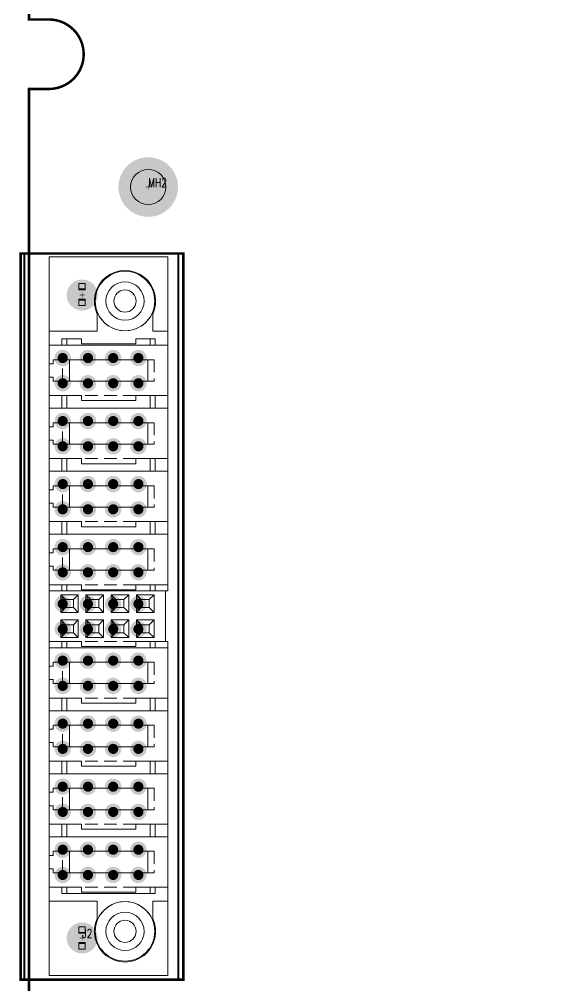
# Model space of a CAD drawing. Header units: millimetres. Extents: x 5 to 1395, y 5 to 415.
# Drawn here: x 962.3 to 1015.2, y 132.8 to 230.2 of the extents above; entities that cross this region are included whole.
import ezdxf

# ---------------------------------------------------------------- set-up
doc = ezdxf.new("R2010")
doc.units = ezdxf.units.MM
doc.header["$PDSIZE"] = -1
doc.linetypes.add('HIDDEN', pattern=[1.905, 1.27, -0.635])
for name, color, linetype in [('BOARD_OUTLINE_00', 2, 'Continuous'), ('DRIL_PLTE_THRU_01', 16, 'Continuous'), ('DRIL_PLTE_THRU_02', 146, 'Continuous'), ('DRIL_PLTE_THRU_03', 56, 'Continuous'), ('DRIL_PLTE_THRU_04', 216, 'Continuous'), ('DRIL_PLTE_THRU_05', 34, 'Continuous'), ('DRIL_PLTE_THRU_06', 96, 'Continuous'), ('DRIL_PLTE_THRU_07', 171, 'Continuous'), ('DRIL_PLTE_THRU_08', 176, 'Continuous'), ('DRIL_SYMBOL', 2, 'Continuous'), ('PADS_BOT', 5, 'Continuous'), ('PADS_INNER', 1, 'Continuous'), ('PADS_TOP', 1, 'Continuous'), ('PART_NAME_01', 1, 'Continuous'), ('PART_TOP_2DLINE_26', 5, 'Continuous'), ('PART_TOP_2DLINE_27', 5, 'Continuous')]:
    doc.layers.add(name, color=color, linetype=linetype)
doc.styles.add('W0$127', font='simplex', dxfattribs={"width": 0.75})
doc.dimstyles.new('ISO-25', dxfattribs={"dimtxt": 2.5, "dimasz": 2.5, "dimexe": 1.25, "dimexo": 0.625, "dimtad": 1, "dimtxsty": 'Standard', "dimcen": 2.5, "dimadec": 0, "dimazin": 0, "dimtfac": 1, "dimtmove": 0, "dimatfit": 3, "dimfxl": 0, "dimarcsym": 0})

# ---------------------------------------------------------------- blocks, each defined once
blk = doc.blocks.new('BOARD_30802')
at = {"layer": 'BOARD_OUTLINE_00', "const_width": 0.254}
blk.add_lwpolyline([(292.4, 279.4), (139.4, 279.4, -1), (132.4, 279.4), (19.4, 279.4, -1), (12.4, 279.4), (0, 279.4), (0, 218.93), (2, 218.93, -1), (2, 211.93), (0, 211.93), (0, 63), (2, 63, -1), (2, 56), (0, 56), (0, 0), (431.8, 0)], format="xyb", dxfattribs=at)
blk = doc.blocks.new('SMOOTH_0$2032')
at = {"const_width": 0.1016}
blk.add_lwpolyline([(-0.0508, 0, 1), (0.0508, 0, 1)], format="xyb", close=True, dxfattribs=at)
blk = doc.blocks.new('SMOOTH_0$254')
at = {"const_width": 0.127}
blk.add_lwpolyline([(-0.0635, 0, 1), (0.0635, 0, 1)], format="xyb", close=True, dxfattribs=at)
blk = doc.blocks.new('PART_BODY_TOP_14')
at = {"layer": 'PART_TOP_2DLINE_26', "const_width": 0.254}
blk.add_lwpolyline([(-68.960746, 10.181336), (4.191254, 10.181336), (4.191254, -6.201664), (-68.960746, -6.201664)], close=True, dxfattribs=at)
at = {"layer": 'PART_TOP_2DLINE_27', "const_width": 0.2032}
blk.add_lwpolyline([(4.191254, -5.820664), (-68.960746, -5.820664), (-68.960746, 9.673336), (4.191254, 9.673336)], close=True, dxfattribs=at)
at = {"layer": 'PART_TOP_2DLINE_26'}
for p in [(-68.960746, 10.181336), (4.191254, 10.181336), (-68.960746, -6.201664), (4.191254, -6.201664)]:
    blk.add_blockref('SMOOTH_0$254', p, dxfattribs=at)
at = {"layer": 'PART_TOP_2DLINE_27'}
for p in [(-68.960746, 9.673336), (4.191254, 9.673336), (-68.960746, -5.820664), (4.191254, -5.820664)]:
    blk.add_blockref('SMOOTH_0$2032', p, dxfattribs=at)
blk = doc.blocks.new('DRIL_SYMBOL_1$01981')
at = {"layer": 'DRIL_SYMBOL', "const_width": 0.0508}
for points in [[(-0.254, 0), (0.254, 0)], [(0, -0.254), (0, 0.254)]]:
    blk.add_lwpolyline(points, dxfattribs=at)
blk = doc.blocks.new('DRIL_HOLE_1$01981')
at = {"const_width": 0.509905}
blk.add_lwpolyline([(-0.254952, 0, 1), (0.254952, 0, 1)], format="xyb", close=True, dxfattribs=at)
blk.add_blockref('DRIL_SYMBOL_1$01981', (0, 0))
blk = doc.blocks.new('PAD_19')
at = {"const_width": 0.827405}
blk.add_lwpolyline([(0, -0.413702, 1), (0, 0.413702, 1)], format="xyb", close=True, dxfattribs=at)
blk = doc.blocks.new('STK_TOP_3')
at = {"layer": 'DRIL_PLTE_THRU_01'}
blk.add_blockref('DRIL_HOLE_1$01981', (0, 0), dxfattribs=at)
at = {"layer": 'DRIL_PLTE_THRU_02'}
blk.add_blockref('DRIL_HOLE_1$01981', (0, 0), dxfattribs=at)
at = {"layer": 'DRIL_PLTE_THRU_03'}
blk.add_blockref('DRIL_HOLE_1$01981', (0, 0), dxfattribs=at)
at = {"layer": 'DRIL_PLTE_THRU_04'}
blk.add_blockref('DRIL_HOLE_1$01981', (0, 0), dxfattribs=at)
at = {"layer": 'DRIL_PLTE_THRU_05'}
blk.add_blockref('DRIL_HOLE_1$01981', (0, 0), dxfattribs=at)
at = {"layer": 'DRIL_PLTE_THRU_06'}
blk.add_blockref('DRIL_HOLE_1$01981', (0, 0), dxfattribs=at)
at = {"layer": 'DRIL_PLTE_THRU_07'}
blk.add_blockref('DRIL_HOLE_1$01981', (0, 0), dxfattribs=at)
at = {"layer": 'DRIL_PLTE_THRU_08'}
blk.add_blockref('DRIL_HOLE_1$01981', (0, 0), dxfattribs=at)
at = {"layer": 'PADS_BOT'}
blk.add_blockref('PAD_19', (0, 0), dxfattribs=at)
at = {"layer": 'PADS_INNER'}
blk.add_blockref('PAD_19', (0, 0), dxfattribs=at)
at = {"layer": 'PADS_TOP'}
blk.add_blockref('PAD_19', (0, 0), dxfattribs=at)
blk = doc.blocks.new('DRIL_SYMBOL_2$489962')
at = {"layer": 'DRIL_SYMBOL', "const_width": 0.0508}
for points in [[(-0.254, 0), (0.254, 0)], [(0, -0.254), (0, 0.254)]]:
    blk.add_lwpolyline(points, dxfattribs=at)
blk = doc.blocks.new('DRIL_HOLE_2$489962')
at = {"const_width": 1.24498}
blk.add_lwpolyline([(-0.62249, 0, 1), (0.62249, 0, 1)], format="xyb", close=True, dxfattribs=at)
blk.add_blockref('DRIL_SYMBOL_2$489962', (0, 0))
blk = doc.blocks.new('PAD_21')
at = {"const_width": 1.56248}
blk.add_lwpolyline([(0, -0.78124, 1), (0, 0.78124, 1)], format="xyb", close=True, dxfattribs=at)
blk = doc.blocks.new('STK_TOP_4')
at = {"layer": 'DRIL_PLTE_THRU_01'}
blk.add_blockref('DRIL_HOLE_2$489962', (0, 0), dxfattribs=at)
at = {"layer": 'DRIL_PLTE_THRU_02'}
blk.add_blockref('DRIL_HOLE_2$489962', (0, 0), dxfattribs=at)
at = {"layer": 'DRIL_PLTE_THRU_03'}
blk.add_blockref('DRIL_HOLE_2$489962', (0, 0), dxfattribs=at)
at = {"layer": 'DRIL_PLTE_THRU_04'}
blk.add_blockref('DRIL_HOLE_2$489962', (0, 0), dxfattribs=at)
at = {"layer": 'DRIL_PLTE_THRU_05'}
blk.add_blockref('DRIL_HOLE_2$489962', (0, 0), dxfattribs=at)
at = {"layer": 'DRIL_PLTE_THRU_06'}
blk.add_blockref('DRIL_HOLE_2$489962', (0, 0), dxfattribs=at)
at = {"layer": 'DRIL_PLTE_THRU_07'}
blk.add_blockref('DRIL_HOLE_2$489962', (0, 0), dxfattribs=at)
at = {"layer": 'DRIL_PLTE_THRU_08'}
blk.add_blockref('DRIL_HOLE_2$489962', (0, 0), dxfattribs=at)
at = {"layer": 'PADS_BOT'}
blk.add_blockref('PAD_21', (0, 0), dxfattribs=at)
at = {"layer": 'PADS_INNER'}
blk.add_blockref('PAD_21', (0, 0), dxfattribs=at)
at = {"layer": 'PADS_TOP'}
blk.add_blockref('PAD_21', (0, 0), dxfattribs=at)
blk = doc.blocks.new('SYM_TOP_16')
for name, p in [('PART_BODY_TOP_14', (0, 0)), ('STK_TOP_3', (-58.424572, 5.660136)), ('STK_TOP_3', (-55.884572, 5.660136)), ('STK_TOP_3', (-52.074572, 5.660136)), ('STK_TOP_3', (-49.534572, 5.660136)), ('STK_TOP_3', (-45.724572, 5.660136)), ('STK_TOP_3', (-43.184572, 5.660136)), ('STK_TOP_3', (-39.374572, 5.660136)), ('STK_TOP_3', (-36.834572, 5.660136)), ('STK_TOP_3', (-33.654746, 5.660136)), ('STK_TOP_3', (-31.114746, 5.660136)), ('STK_TOP_3', (-27.939746, 5.660136)), ('STK_TOP_3', (-25.399746, 5.660136)), ('STK_TOP_3', (-21.589746, 5.660136)), ('STK_TOP_3', (-19.049746, 5.660136)), ('STK_TOP_3', (-15.239746, 5.660136)), ('STK_TOP_3', (-12.699746, 5.660136)), ('STK_TOP_3', (-8.889746, 5.660136)), ('STK_TOP_3', (-6.349746, 5.660136)), ('STK_TOP_3', (-58.424572, 3.120136)), ('STK_TOP_3', (-55.884572, 3.120136)), ('STK_TOP_3', (-52.074572, 3.120136)), ('STK_TOP_3', (-49.534572, 3.120136)), ('STK_TOP_3', (-45.724572, 3.120136)), ('STK_TOP_3', (-43.184572, 3.120136)), ('STK_TOP_3', (-39.374572, 3.120136)), ('STK_TOP_3', (-36.834572, 3.120136)), ('STK_TOP_3', (-33.654746, 3.120136)), ('STK_TOP_3', (-31.114746, 3.120136)), ('STK_TOP_3', (-27.939746, 3.120136)), ('STK_TOP_3', (-25.399746, 3.120136)), ('STK_TOP_3', (-21.589746, 3.120136)), ('STK_TOP_3', (-19.049746, 3.120136)), ('STK_TOP_3', (-15.239746, 3.120136)), ('STK_TOP_3', (-12.699746, 3.120136)), ('STK_TOP_3', (-8.889746, 3.120136)), ('STK_TOP_3', (-6.349746, 3.120136)), ('STK_TOP_4', (-64.769746, 0)), ('STK_TOP_3', (-58.424572, 0.580136)), ('STK_TOP_3', (-55.884572, 0.580136)), ('STK_TOP_3', (-52.074572, 0.580136)), ('STK_TOP_3', (-49.534572, 0.580136)), ('STK_TOP_3', (-45.724572, 0.580136)), ('STK_TOP_3', (-43.184572, 0.580136)), ('STK_TOP_3', (-39.374572, 0.580136)), ('STK_TOP_3', (-36.834572, 0.580136)), ('STK_TOP_3', (-33.654746, 0.580136)), ('STK_TOP_3', (-31.114746, 0.580136)), ('STK_TOP_3', (-27.939746, 0.580136)), ('STK_TOP_3', (-25.399746, 0.580136)), ('STK_TOP_3', (-21.589746, 0.580136)), ('STK_TOP_3', (-19.049746, 0.580136)), ('STK_TOP_3', (-15.239746, 0.580136)), ('STK_TOP_3', (-12.699746, 0.580136)), ('STK_TOP_3', (-8.889746, 0.580136)), ('STK_TOP_3', (-6.349746, 0.580136)), ('STK_TOP_4', (0, 0)), ('STK_TOP_3', (-58.424572, -1.959864)), ('STK_TOP_3', (-55.884572, -1.959864)), ('STK_TOP_3', (-52.074572, -1.959864)), ('STK_TOP_3', (-49.534572, -1.959864)), ('STK_TOP_3', (-45.724572, -1.959864)), ('STK_TOP_3', (-43.184572, -1.959864)), ('STK_TOP_3', (-39.374572, -1.959864)), ('STK_TOP_3', (-36.834572, -1.959864)), ('STK_TOP_3', (-33.654746, -1.959864)), ('STK_TOP_3', (-31.114746, -1.959864)), ('STK_TOP_3', (-27.939746, -1.959864)), ('STK_TOP_3', (-25.399746, -1.959864)), ('STK_TOP_3', (-21.589746, -1.959864)), ('STK_TOP_3', (-19.049746, -1.959864)), ('STK_TOP_3', (-15.239746, -1.959864)), ('STK_TOP_3', (-12.699746, -1.959864)), ('STK_TOP_3', (-8.889746, -1.959864)), ('STK_TOP_3', (-6.349746, -1.959864))]:
    blk.add_blockref(name, p)
blk = doc.blocks.new('PART_TOP_101')
blk.add_blockref('SYM_TOP_16', (0, 0))
at = {"layer": 'PART_NAME_01', "style": 'W0$127', "width": 0.75}
blk.add_text('J2', height=0.889, rotation=90, dxfattribs=at).set_placement((0, 0))
blk = doc.blocks.new('DRIL_SYMBOL_3$5')
at = {"layer": 'DRIL_SYMBOL', "const_width": 0.0508}
for points in [[(-0.254, 0), (0.254, 0)], [(0, -0.254), (0, 0.254)]]:
    blk.add_lwpolyline(points, dxfattribs=at)
blk = doc.blocks.new('DRIL_HOLE_3$5')
at = {"const_width": 1.75}
blk.add_lwpolyline([(-0.875, 0, 1), (0.875, 0, 1)], format="xyb", close=True, dxfattribs=at)
blk.add_blockref('DRIL_SYMBOL_3$5', (0, 0))
blk = doc.blocks.new('PAD_26')
at = {"const_width": 3}
blk.add_lwpolyline([(0, -1.5, 1), (0, 1.5, 1)], format="xyb", close=True, dxfattribs=at)
blk = doc.blocks.new('STK_TOP_206')
at = {"layer": 'DRIL_PLTE_THRU_01'}
blk.add_blockref('DRIL_HOLE_3$5', (0, 0), dxfattribs=at)
at = {"layer": 'DRIL_PLTE_THRU_02'}
blk.add_blockref('DRIL_HOLE_3$5', (0, 0), dxfattribs=at)
at = {"layer": 'DRIL_PLTE_THRU_03'}
blk.add_blockref('DRIL_HOLE_3$5', (0, 0), dxfattribs=at)
at = {"layer": 'DRIL_PLTE_THRU_04'}
blk.add_blockref('DRIL_HOLE_3$5', (0, 0), dxfattribs=at)
at = {"layer": 'DRIL_PLTE_THRU_05'}
blk.add_blockref('DRIL_HOLE_3$5', (0, 0), dxfattribs=at)
at = {"layer": 'DRIL_PLTE_THRU_06'}
blk.add_blockref('DRIL_HOLE_3$5', (0, 0), dxfattribs=at)
at = {"layer": 'DRIL_PLTE_THRU_07'}
blk.add_blockref('DRIL_HOLE_3$5', (0, 0), dxfattribs=at)
at = {"layer": 'DRIL_PLTE_THRU_08'}
blk.add_blockref('DRIL_HOLE_3$5', (0, 0), dxfattribs=at)
at = {"layer": 'PADS_BOT'}
blk.add_blockref('PAD_26', (0, 0), dxfattribs=at)
at = {"layer": 'PADS_INNER'}
blk.add_blockref('PAD_26', (0, 0), dxfattribs=at)
at = {"layer": 'PADS_TOP'}
blk.add_blockref('PAD_26', (0, 0), dxfattribs=at)
blk = doc.blocks.new('SYM_TOP_19')
blk.add_blockref('STK_TOP_206', (0, 0))
blk = doc.blocks.new('PART_TOP_355')
blk.add_blockref('SYM_TOP_19', (0, 0))
at = {"layer": 'PART_NAME_01', "style": 'W0$127', "width": 0.75}
blk.add_text('MH2', height=0.889, dxfattribs=at).set_placement((0, 0))
blk = doc.blocks.new('q')
for name, p in [('BOARD_30802', (963.245, 11.209)), ('PART_TOP_355', (975.245, 213.259))]:
    blk.add_blockref(name, p)
at = {"rotation": 270}
blk.add_blockref('PART_TOP_101', (968.595, 137.609), dxfattribs=at)
blk = doc.blocks.new('*D231')
at = {"color": 0, "lineweight": -2}
for p, q in [((969.595, 286.609), (969.595, 323.77)), ((1257.145, 181.679), (1257.145, 323.77)), ((1253.843, 322.77), (972.897, 322.77))]:
    blk.add_line(p, q, dxfattribs=at)
at = {"color": 0}
for points in [[(972.897, 323.321), (972.897, 322.22), (969.595, 322.77)], [(1253.843, 323.321), (1253.843, 322.22), (1257.145, 322.77)]]:
    blk.add_solid(points, dxfattribs=at)
at = {"layer": 'Defpoints', "color": 0}
for p in [(969.595, 322.77), (969.595, 285.609), (1257.145, 180.679)]:
    blk.add_point(p, dxfattribs=at)
at = {"color": 0, "insert": (1113.37, 326.336), "char_height": 3.5, "attachment_point": 5}
blk.add_mtext('287,550', dxfattribs=at)

msp = doc.modelspace()

# ---------------------------------------------------------------- linework, layer by layer
at = {"color": 7, "linetype": 'Continuous', "lineweight": 15}
for p, q in [((963.2448, 267.3888), (963.2448, 230.1388)), ((965.2448, 230.1388), (963.2448, 230.1388)), ((963.2448, 223.1388), (963.2448, 74.1788)), ((963.2448, 223.1388), (965.2448, 223.1388)), ((977.2228, 206.2188), (965.2848, 206.2188)), ((965.2848, 198.7258), (965.2848, 206.2188)), ((977.2228, 198.7258), (977.2228, 206.2188)), ((970.1108, 200.6648), (970.1108, 198.7258)), ((975.6988, 198.7258), (975.6988, 200.6648)), ((970.1108, 198.7258), (965.2848, 198.7258)), ((965.2848, 141.3218), (965.2848, 198.7258)), ((975.6988, 198.7258), (977.2228, 198.7258)), ((977.2228, 172.5638), (977.2228, 198.7258)), ((966.5548, 197.3288), (966.5548, 197.9638)), ((966.5548, 197.9638), (968.5233, 197.9638)), ((967.0628, 197.9638), (967.0628, 197.3288)), ((968.5233, 197.9638), (968.5233, 197.4558)), ((973.9843, 197.9638), (975.9528, 197.9638)), ((973.9843, 197.4558), (973.9843, 197.9638)), ((975.4448, 197.3288), (975.4448, 197.9638)), ((975.9528, 197.9638), (975.9528, 197.3288)), ((975.9528, 197.3288), (966.5548, 197.3288)), ((968.5233, 197.4558), (973.9843, 197.4558)), ((967.3168, 193.7093), (967.3168, 195.8683)), ((967.3168, 195.8683), (975.1908, 195.8683)), ((975.1908, 195.8683), (975.1908, 193.7093)), ((975.1908, 193.7093), (967.3168, 193.7093)), ((966.5548, 190.9788), (966.5548, 192.2488)), ((966.5548, 192.2488), (968.5233, 192.2488)), ((967.0628, 192.2488), (967.0628, 190.9788)), ((968.5233, 192.2488), (968.5233, 191.7408)), ((973.9843, 191.7408), (973.9843, 192.2488)), ((973.9843, 192.2488), (975.9528, 192.2488)), ((975.4448, 190.9788), (975.4448, 192.2488)), ((975.9528, 192.2488), (975.9528, 190.9788)), ((975.9528, 190.9788), (966.5548, 190.9788)), ((968.5233, 191.7408), (973.9843, 191.7408)), ((967.3168, 187.3593), (967.3168, 189.5183)), ((967.3168, 189.5183), (975.1908, 189.5183)), ((975.1908, 189.5183), (975.1908, 187.3593)), ((975.1908, 187.3593), (967.3168, 187.3593)), ((966.5548, 184.6288), (966.5548, 185.8988)), ((966.5548, 185.8988), (968.5233, 185.8988)), ((967.0628, 185.8988), (967.0628, 184.6288)), ((968.5233, 185.8988), (968.5233, 185.3908)), ((968.5233, 185.3908), (973.9843, 185.3908)), ((973.9843, 185.3908), (973.9843, 185.8988)), ((973.9843, 185.8988), (975.9528, 185.8988)), ((975.4448, 184.6288), (975.4448, 185.8988)), ((975.9528, 185.8988), (975.9528, 184.6288)), ((975.9528, 184.6288), (966.5548, 184.6288)), ((967.3168, 181.0093), (967.3168, 183.1683)), ((967.3168, 183.1683), (975.1908, 183.1683)), ((975.1908, 183.1683), (975.1908, 181.0093)), ((975.1908, 181.0093), (967.3168, 181.0093)), ((966.5548, 178.2788), (966.5548, 179.5488)), ((966.5548, 179.5488), (968.5233, 179.5488)), ((967.0628, 179.5488), (967.0628, 178.2788)), ((968.5233, 179.5488), (968.5233, 179.0408)), ((973.9843, 179.5488), (975.9528, 179.5488)), ((973.9843, 179.0408), (973.9843, 179.5488)), ((975.4448, 178.2788), (975.4448, 179.5488)), ((975.9528, 179.5488), (975.9528, 178.2788)), ((975.9528, 178.2788), (966.5548, 178.2788)), ((968.5233, 179.0408), (973.9843, 179.0408)), ((967.3168, 174.6593), (967.3168, 176.8183)), ((967.3168, 176.8183), (975.1908, 176.8183)), ((975.1908, 176.8183), (975.1908, 174.6593)), ((975.1908, 174.6593), (967.3168, 174.6593)), ((966.5548, 172.5638), (966.5548, 173.1988)), ((966.5548, 173.1988), (968.5233, 173.1988)), ((975.9528, 172.5638), (966.5548, 172.5638)), ((967.0628, 173.1988), (967.0628, 172.5638)), ((968.5233, 173.1988), (968.5233, 172.6908)), ((968.5233, 172.6908), (973.9843, 172.6908)), ((973.9843, 173.1988), (975.9528, 173.1988)), ((973.9843, 172.6908), (973.9843, 173.1988)), ((975.4448, 172.5638), (975.4448, 173.1988)), ((975.9528, 173.1988), (975.9528, 172.5638)), ((977.2228, 172.5638), (976.9688, 172.5638)), ((976.9688, 167.4838), (976.9688, 172.5638)), ((966.4278, 170.4048), (966.4278, 172.1828)), ((966.9104, 171.7002), (966.4278, 172.1828)), ((966.4278, 172.1828), (968.2058, 172.1828)), ((966.9104, 171.7002), (966.9104, 170.8874)), ((967.7232, 171.7002), (966.9104, 171.7002)), ((967.7232, 171.7002), (968.2058, 172.1828)), ((967.7232, 170.8874), (967.7232, 171.7002)), ((968.2058, 172.1828), (968.2058, 170.4048)), ((969.4504, 171.7002), (968.9678, 172.1828)), ((968.9678, 172.1828), (970.7458, 172.1828)), ((968.9678, 170.4048), (968.9678, 172.1828)), ((970.2632, 171.7002), (969.4504, 171.7002)), ((969.4504, 171.7002), (969.4504, 170.8874)), ((970.2632, 171.7002), (970.7458, 172.1828)), ((970.2632, 170.8874), (970.2632, 171.7002)), ((970.7458, 172.1828), (970.7458, 170.4048)), ((971.5078, 170.4048), (971.5078, 172.1828)), ((971.9904, 171.7002), (971.5078, 172.1828)), ((971.5078, 172.1828), (973.2858, 172.1828)), ((971.9904, 171.7002), (971.9904, 170.8874)), ((972.8032, 171.7002), (971.9904, 171.7002)), ((972.8032, 171.7002), (973.2858, 172.1828)), ((972.8032, 170.8874), (972.8032, 171.7002)), ((973.2858, 172.1828), (973.2858, 170.4048)), ((974.0478, 170.4048), (974.0478, 172.1828)), ((974.5304, 171.7002), (974.0478, 172.1828)), ((974.0478, 172.1828), (975.8258, 172.1828)), ((974.5304, 171.7002), (974.5304, 170.8874)), ((975.3432, 171.7002), (974.5304, 171.7002)), ((975.3432, 171.7002), (975.8258, 172.1828)), ((975.3432, 170.8874), (975.3432, 171.7002)), ((975.8258, 172.1828), (975.8258, 170.4048)), ((966.9104, 170.8874), (966.4278, 170.4048)), ((968.2058, 170.4048), (966.4278, 170.4048)), ((966.9104, 170.8874), (967.7232, 170.8874)), ((968.2058, 170.4048), (967.7232, 170.8874)), ((969.4504, 170.8874), (968.9678, 170.4048)), ((970.7458, 170.4048), (968.9678, 170.4048)), ((969.4504, 170.8874), (970.2632, 170.8874)), ((970.7458, 170.4048), (970.2632, 170.8874)), ((971.9904, 170.8874), (971.5078, 170.4048)), ((973.2858, 170.4048), (971.5078, 170.4048)), ((971.9904, 170.8874), (972.8032, 170.8874)), ((973.2858, 170.4048), (972.8032, 170.8874)), ((974.5304, 170.8874), (974.0478, 170.4048)), ((975.8258, 170.4048), (974.0478, 170.4048)), ((974.5304, 170.8874), (975.3432, 170.8874)), ((975.8258, 170.4048), (975.3432, 170.8874)), ((966.4278, 167.8648), (966.4278, 169.6428)), ((966.9104, 169.1602), (966.4278, 169.6428)), ((966.4278, 169.6428), (968.2058, 169.6428)), ((967.7232, 169.1602), (968.2058, 169.6428)), ((968.2058, 169.6428), (968.2058, 167.8648)), ((969.4504, 169.1602), (968.9678, 169.6428)), ((968.9678, 169.6428), (970.7458, 169.6428)), ((968.9678, 167.8648), (968.9678, 169.6428)), ((970.2632, 169.1602), (970.7458, 169.6428)), ((970.7458, 169.6428), (970.7458, 167.8648)), ((971.5078, 167.8648), (971.5078, 169.6428)), ((971.9904, 169.1602), (971.5078, 169.6428)), ((971.5078, 169.6428), (973.2858, 169.6428)), ((972.8032, 169.1602), (973.2858, 169.6428)), ((973.2858, 169.6428), (973.2858, 167.8648)), ((974.5304, 169.1602), (974.0478, 169.6428)), ((974.0478, 169.6428), (975.8258, 169.6428)), ((974.0478, 167.8648), (974.0478, 169.6428)), ((975.3432, 169.1602), (975.8258, 169.6428)), ((975.8258, 169.6428), (975.8258, 167.8648)), ((966.9104, 169.1602), (966.9104, 168.3474)), ((967.7232, 169.1602), (966.9104, 169.1602)), ((967.7232, 168.3474), (967.7232, 169.1602)), ((970.2632, 169.1602), (969.4504, 169.1602)), ((969.4504, 169.1602), (969.4504, 168.3474)), ((970.2632, 168.3474), (970.2632, 169.1602)), ((971.9904, 169.1602), (971.9904, 168.3474)), ((972.8032, 169.1602), (971.9904, 169.1602)), ((972.8032, 168.3474), (972.8032, 169.1602)), ((975.3432, 169.1602), (974.5304, 169.1602)), ((974.5304, 169.1602), (974.5304, 168.3474)), ((975.3432, 168.3474), (975.3432, 169.1602)), ((966.9104, 168.3474), (966.4278, 167.8648)), ((968.2058, 167.8648), (966.4278, 167.8648)), ((966.5548, 166.8488), (966.5548, 167.4838)), ((966.5548, 167.4838), (968.5233, 167.4838)), ((966.9104, 168.3474), (967.7232, 168.3474)), ((967.0628, 167.4838), (967.0628, 166.8488)), ((968.2058, 167.8648), (967.7232, 168.3474)), ((968.5233, 167.4838), (968.5233, 166.9758)), ((969.4504, 168.3474), (968.9678, 167.8648)), ((970.7458, 167.8648), (968.9678, 167.8648)), ((969.4504, 168.3474), (970.2632, 168.3474)), ((970.7458, 167.8648), (970.2632, 168.3474)), ((971.9904, 168.3474), (971.5078, 167.8648)), ((973.2858, 167.8648), (971.5078, 167.8648)), ((971.9904, 168.3474), (972.8032, 168.3474)), ((973.2858, 167.8648), (972.8032, 168.3474)), ((973.9843, 166.9758), (973.9843, 167.4838)), ((973.9843, 167.4838), (975.9528, 167.4838)), ((974.5304, 168.3474), (974.0478, 167.8648)), ((975.8258, 167.8648), (974.0478, 167.8648)), ((974.5304, 168.3474), (975.3432, 168.3474)), ((975.8258, 167.8648), (975.3432, 168.3474)), ((975.4448, 166.8488), (975.4448, 167.4838)), ((975.9528, 167.4838), (975.9528, 166.8488)), ((977.2228, 167.4838), (976.9688, 167.4838)), ((977.2228, 141.3218), (977.2228, 167.4838)), ((975.9528, 166.8488), (966.5548, 166.8488)), ((968.5233, 166.9758), (973.9843, 166.9758)), ((967.3168, 163.2293), (967.3168, 165.3883)), ((967.3168, 165.3883), (975.1908, 165.3883)), ((975.1908, 165.3883), (975.1908, 163.2293)), ((975.1908, 163.2293), (967.3168, 163.2293)), ((966.5548, 160.4988), (966.5548, 161.7688)), ((966.5548, 161.7688), (968.5233, 161.7688)), ((967.0628, 161.7688), (967.0628, 160.4988)), ((968.5233, 161.7688), (968.5233, 161.2608)), ((973.9843, 161.7688), (975.9528, 161.7688)), ((973.9843, 161.2608), (973.9843, 161.7688)), ((975.4448, 160.4988), (975.4448, 161.7688)), ((975.9528, 161.7688), (975.9528, 160.4988)), ((968.5233, 161.2608), (973.9843, 161.2608)), ((975.9528, 160.4988), (966.5548, 160.4988)), ((967.3168, 156.8793), (967.3168, 159.0383)), ((967.3168, 159.0383), (975.1908, 159.0383)), ((975.1908, 159.0383), (975.1908, 156.8793)), ((975.1908, 156.8793), (967.3168, 156.8793)), ((966.5548, 154.1488), (966.5548, 155.4188)), ((966.5548, 155.4188), (968.5233, 155.4188)), ((967.0628, 155.4188), (967.0628, 154.1488)), ((968.5233, 155.4188), (968.5233, 154.9108)), ((968.5233, 154.9108), (973.9843, 154.9108)), ((973.9843, 155.4188), (975.9528, 155.4188)), ((973.9843, 154.9108), (973.9843, 155.4188)), ((975.4448, 154.1488), (975.4448, 155.4188)), ((975.9528, 155.4188), (975.9528, 154.1488)), ((975.9528, 154.1488), (966.5548, 154.1488)), ((967.3168, 150.5293), (967.3168, 152.6883)), ((967.3168, 152.6883), (975.1908, 152.6883)), ((975.1908, 152.6883), (975.1908, 150.5293)), ((975.1908, 150.5293), (967.3168, 150.5293)), ((966.5548, 147.7988), (966.5548, 149.0688)), ((966.5548, 149.0688), (968.5233, 149.0688)), ((967.0628, 149.0688), (967.0628, 147.7988)), ((968.5233, 149.0688), (968.5233, 148.5608)), ((973.9843, 149.0688), (975.9528, 149.0688)), ((973.9843, 148.5608), (973.9843, 149.0688)), ((975.4448, 147.7988), (975.4448, 149.0688)), ((975.9528, 149.0688), (975.9528, 147.7988)), ((968.5233, 148.5608), (973.9843, 148.5608)), ((975.9528, 147.7988), (966.5548, 147.7988)), ((967.3168, 146.3383), (975.1908, 146.3383)), ((967.3168, 144.1793), (967.3168, 146.3383)), ((975.1908, 146.3383), (975.1908, 144.1793)), ((975.1908, 144.1793), (967.3168, 144.1793)), ((966.5548, 142.0838), (966.5548, 142.7188)), ((966.5548, 142.7188), (968.5233, 142.7188)), ((967.0628, 142.7188), (967.0628, 142.0838)), ((968.5233, 142.7188), (968.5233, 142.2108)), ((968.5233, 142.2108), (973.9843, 142.2108)), ((973.9843, 142.7188), (975.9528, 142.7188)), ((973.9843, 142.2108), (973.9843, 142.7188)), ((975.4448, 142.0838), (975.4448, 142.7188)), ((975.9528, 142.7188), (975.9528, 142.0838)), ((965.2848, 141.3218), (970.1108, 141.3218)), ((965.2848, 133.8288), (965.2848, 141.3218)), ((975.9528, 142.0838), (966.5548, 142.0838)), ((970.1108, 141.3218), (970.1108, 139.3828)), ((975.6988, 139.3828), (975.6988, 141.3218)), ((977.2228, 141.3218), (975.6988, 141.3218)), ((977.2228, 133.8288), (977.2228, 141.3218)), ((965.2848, 133.8288), (977.2228, 133.8288))]:
    msp.add_line(p, q, dxfattribs=at)
at = {"color": 7, "linetype": 'HIDDEN', "lineweight": 0}
for p, q in [((968.2693, 202.9044), (968.2693, 203.5518)), ((968.2693, 203.5518), (968.9043, 203.5518)), ((968.9043, 202.9044), (968.9043, 203.5518)), ((968.2693, 202.993), (968.9043, 202.993)), ((968.9043, 202.9044), (968.2693, 202.9044)), ((968.2693, 201.3166), (968.2693, 201.964)), ((968.2693, 201.964), (968.9043, 201.964)), ((968.2693, 201.8754), (968.9043, 201.8754)), ((968.9043, 201.3166), (968.9043, 201.964)), ((968.9043, 201.3166), (968.2693, 201.3166)), ((965.2848, 197.3288), (966.5548, 197.3288)), ((975.9528, 197.3288), (977.2228, 197.3288)), ((966.6183, 195.8683), (965.6658, 195.8683)), ((965.6658, 195.8683), (965.6658, 195.4619)), ((966.9739, 196.2493), (966.3389, 196.2493)), ((966.3389, 195.8683), (966.3389, 196.2493)), ((967.3168, 195.8683), (966.6183, 195.8683)), ((966.6183, 193.7093), (966.6183, 195.8683)), ((966.9739, 196.2493), (966.9739, 195.8683)), ((968.8789, 195.8683), (968.8789, 196.2493)), ((969.5139, 196.2493), (968.8789, 196.2493)), ((969.5139, 196.2493), (969.5139, 195.8683)), ((972.0539, 196.2493), (971.4189, 196.2493)), ((971.4189, 195.8683), (971.4189, 196.2493)), ((972.0539, 196.2493), (972.0539, 195.8683)), ((973.9589, 195.8683), (973.9589, 196.2493)), ((974.5939, 196.2493), (973.9589, 196.2493)), ((974.5939, 196.2493), (974.5939, 195.8683)), ((975.8258, 195.8683), (975.1908, 195.8683)), ((975.8258, 195.8683), (975.8258, 193.7093)), ((965.6658, 195.4619), (965.2848, 195.4619)), ((965.2848, 194.1157), (965.6658, 194.1157)), ((965.6658, 194.1157), (965.6658, 193.7093)), ((965.6658, 193.7093), (966.6183, 193.7093)), ((966.3389, 193.3283), (966.3389, 193.7093)), ((966.9739, 193.3283), (966.3389, 193.3283)), ((967.3168, 193.7093), (966.6183, 193.7093)), ((966.9739, 193.7093), (966.9739, 193.3283)), ((968.8789, 193.3283), (968.8789, 193.7093)), ((969.5139, 193.3283), (968.8789, 193.3283)), ((969.5139, 193.7093), (969.5139, 193.3283)), ((971.4189, 193.3283), (971.4189, 193.7093)), ((972.0539, 193.3283), (971.4189, 193.3283)), ((972.0539, 193.7093), (972.0539, 193.3283)), ((973.9589, 193.3283), (973.9589, 193.7093)), ((974.5939, 193.3283), (973.9589, 193.3283)), ((974.5939, 193.7093), (974.5939, 193.3283)), ((975.1908, 193.7093), (975.8258, 193.7093)), ((966.5548, 192.2488), (965.2848, 192.2488)), ((973.9843, 192.2488), (968.5233, 192.2488)), ((977.2228, 192.2488), (975.9528, 192.2488)), ((965.2848, 190.9788), (966.5548, 190.9788)), ((975.9528, 190.9788), (977.2228, 190.9788)), ((966.3389, 189.5183), (966.3389, 189.8993)), ((966.9739, 189.8993), (966.3389, 189.8993)), ((966.9739, 189.8993), (966.9739, 189.5183)), ((968.8789, 189.5183), (968.8789, 189.8993)), ((969.5139, 189.8993), (968.8789, 189.8993)), ((969.5139, 189.8993), (969.5139, 189.5183)), ((972.0539, 189.8993), (971.4189, 189.8993)), ((971.4189, 189.5183), (971.4189, 189.8993)), ((972.0539, 189.8993), (972.0539, 189.5183)), ((974.5939, 189.8993), (973.9589, 189.8993)), ((973.9589, 189.5183), (973.9589, 189.8993)), ((974.5939, 189.8993), (974.5939, 189.5183)), ((965.6658, 189.1119), (965.2848, 189.1119)), ((966.6183, 189.5183), (965.6658, 189.5183)), ((965.6658, 189.5183), (965.6658, 189.1119)), ((967.3168, 189.5183), (966.6183, 189.5183)), ((966.6183, 187.3593), (966.6183, 189.5183)), ((975.8258, 189.5183), (975.1908, 189.5183)), ((975.8258, 189.5183), (975.8258, 187.3593)), ((965.2848, 187.7657), (965.6658, 187.7657)), ((965.6658, 187.7657), (965.6658, 187.3593)), ((965.6658, 187.3593), (966.6183, 187.3593)), ((966.3389, 186.9783), (966.3389, 187.3593)), ((966.9739, 186.9783), (966.3389, 186.9783)), ((967.3168, 187.3593), (966.6183, 187.3593)), ((966.9739, 187.3593), (966.9739, 186.9783)), ((968.8789, 186.9783), (968.8789, 187.3593)), ((969.5139, 186.9783), (968.8789, 186.9783)), ((969.5139, 187.3593), (969.5139, 186.9783)), ((971.4189, 186.9783), (971.4189, 187.3593)), ((972.0539, 186.9783), (971.4189, 186.9783)), ((972.0539, 187.3593), (972.0539, 186.9783)), ((973.9589, 186.9783), (973.9589, 187.3593)), ((974.5939, 186.9783), (973.9589, 186.9783)), ((974.5939, 187.3593), (974.5939, 186.9783)), ((975.1908, 187.3593), (975.8258, 187.3593)), ((966.5548, 185.8988), (965.2848, 185.8988)), ((973.9843, 185.8988), (968.5233, 185.8988)), ((977.2228, 185.8988), (975.9528, 185.8988)), ((965.2848, 184.6288), (966.5548, 184.6288)), ((975.9528, 184.6288), (977.2228, 184.6288)), ((966.6183, 183.1683), (965.6658, 183.1683)), ((965.6658, 183.1683), (965.6658, 182.7619)), ((966.3389, 183.1683), (966.3389, 183.5493)), ((966.9739, 183.5493), (966.3389, 183.5493)), ((967.3168, 183.1683), (966.6183, 183.1683)), ((966.6183, 181.0093), (966.6183, 183.1683)), ((966.9739, 183.5493), (966.9739, 183.1683)), ((969.5139, 183.5493), (968.8789, 183.5493)), ((968.8789, 183.1683), (968.8789, 183.5493)), ((969.5139, 183.5493), (969.5139, 183.1683)), ((972.0539, 183.5493), (971.4189, 183.5493)), ((971.4189, 183.1683), (971.4189, 183.5493)), ((972.0539, 183.5493), (972.0539, 183.1683)), ((973.9589, 183.1683), (973.9589, 183.5493)), ((974.5939, 183.5493), (973.9589, 183.5493)), ((974.5939, 183.5493), (974.5939, 183.1683)), ((975.8258, 183.1683), (975.1908, 183.1683)), ((975.8258, 183.1683), (975.8258, 181.0093)), ((965.6658, 182.7619), (965.2848, 182.7619)), ((965.2848, 181.4157), (965.6658, 181.4157)), ((965.6658, 181.4157), (965.6658, 181.0093)), ((965.6658, 181.0093), (966.6183, 181.0093)), ((966.3389, 180.6283), (966.3389, 181.0093)), ((966.9739, 180.6283), (966.3389, 180.6283)), ((967.3168, 181.0093), (966.6183, 181.0093)), ((966.9739, 181.0093), (966.9739, 180.6283)), ((968.8789, 180.6283), (968.8789, 181.0093)), ((969.5139, 180.6283), (968.8789, 180.6283)), ((969.5139, 181.0093), (969.5139, 180.6283)), ((971.4189, 180.6283), (971.4189, 181.0093)), ((972.0539, 180.6283), (971.4189, 180.6283)), ((972.0539, 181.0093), (972.0539, 180.6283)), ((973.9589, 180.6283), (973.9589, 181.0093)), ((974.5939, 180.6283), (973.9589, 180.6283)), ((974.5939, 181.0093), (974.5939, 180.6283)), ((975.1908, 181.0093), (975.8258, 181.0093)), ((966.5548, 179.5488), (965.2848, 179.5488)), ((973.9843, 179.5488), (968.5233, 179.5488)), ((977.2228, 179.5488), (975.9528, 179.5488)), ((965.2848, 178.2788), (966.5548, 178.2788)), ((975.9528, 178.2788), (977.2228, 178.2788)), ((966.9739, 177.1993), (966.3389, 177.1993)), ((966.3389, 176.8183), (966.3389, 177.1993)), ((966.9739, 177.1993), (966.9739, 176.8183)), ((969.5139, 177.1993), (968.8789, 177.1993)), ((968.8789, 176.8183), (968.8789, 177.1993)), ((969.5139, 177.1993), (969.5139, 176.8183)), ((971.4189, 176.8183), (971.4189, 177.1993)), ((972.0539, 177.1993), (971.4189, 177.1993)), ((972.0539, 177.1993), (972.0539, 176.8183)), ((973.9589, 176.8183), (973.9589, 177.1993)), ((974.5939, 177.1993), (973.9589, 177.1993)), ((974.5939, 177.1993), (974.5939, 176.8183)), ((965.6658, 176.4119), (965.2848, 176.4119)), ((966.6183, 176.8183), (965.6658, 176.8183)), ((965.6658, 176.8183), (965.6658, 176.4119)), ((966.6183, 174.6593), (966.6183, 176.8183)), ((967.3168, 176.8183), (966.6183, 176.8183)), ((975.8258, 176.8183), (975.1908, 176.8183)), ((975.8258, 176.8183), (975.8258, 174.6593)), ((965.2848, 175.0657), (965.6658, 175.0657)), ((965.6658, 175.0657), (965.6658, 174.6593)), ((965.6658, 174.6593), (966.6183, 174.6593)), ((966.3389, 174.2783), (966.3389, 174.6593)), ((966.9739, 174.2783), (966.3389, 174.2783)), ((967.3168, 174.6593), (966.6183, 174.6593)), ((966.9739, 174.6593), (966.9739, 174.2783)), ((968.8789, 174.2783), (968.8789, 174.6593)), ((969.5139, 174.2783), (968.8789, 174.2783)), ((969.5139, 174.6593), (969.5139, 174.2783)), ((971.4189, 174.2783), (971.4189, 174.6593)), ((972.0539, 174.2783), (971.4189, 174.2783)), ((972.0539, 174.6593), (972.0539, 174.2783)), ((973.9589, 174.2783), (973.9589, 174.6593)), ((974.5939, 174.2783), (973.9589, 174.2783)), ((974.5939, 174.6593), (974.5939, 174.2783)), ((975.1908, 174.6593), (975.8258, 174.6593)), ((966.5548, 173.1988), (965.2848, 173.1988)), ((965.2848, 172.5638), (966.5548, 172.5638)), ((973.9843, 173.1988), (968.5233, 173.1988)), ((977.2228, 173.1988), (975.9528, 173.1988)), ((975.9528, 172.5638), (976.9688, 172.5638)), ((966.7453, 171.9161), (966.5675, 171.9161)), ((966.5675, 171.9161), (966.5675, 170.6715)), ((966.7453, 171.9161), (966.7453, 170.6715)), ((969.2853, 171.9161), (969.1075, 171.9161)), ((969.1075, 171.9161), (969.1075, 170.6715)), ((969.2853, 171.9161), (969.2853, 170.6715)), ((971.8253, 171.9161), (971.6475, 171.9161)), ((971.6475, 171.9161), (971.6475, 170.6715)), ((971.8253, 171.9161), (971.8253, 170.6715)), ((974.3653, 171.9161), (974.1875, 171.9161)), ((974.1875, 171.9161), (974.1875, 170.6715)), ((974.3653, 171.9161), (974.3653, 170.6715)), ((966.7453, 170.6715), (966.5675, 170.6715)), ((969.2853, 170.6715), (969.1075, 170.6715)), ((971.8253, 170.6715), (971.6475, 170.6715)), ((974.3653, 170.6715), (974.1875, 170.6715)), ((966.7453, 169.3761), (966.5675, 169.3761)), ((966.5675, 169.3761), (966.5675, 168.1315)), ((966.7453, 169.3761), (966.7453, 168.1315)), ((969.2853, 169.3761), (969.1075, 169.3761)), ((969.1075, 169.3761), (969.1075, 168.1315)), ((969.2853, 169.3761), (969.2853, 168.1315)), ((971.8253, 169.3761), (971.6475, 169.3761)), ((971.6475, 169.3761), (971.6475, 168.1315)), ((971.8253, 169.3761), (971.8253, 168.1315)), ((974.3653, 169.3761), (974.1875, 169.3761)), ((974.1875, 169.3761), (974.1875, 168.1315)), ((974.3653, 169.3761), (974.3653, 168.1315)), ((966.5548, 167.4838), (965.2848, 167.4838)), ((966.7453, 168.1315), (966.5675, 168.1315)), ((973.9843, 167.4838), (968.5233, 167.4838)), ((969.2853, 168.1315), (969.1075, 168.1315)), ((971.8253, 168.1315), (971.6475, 168.1315)), ((974.3653, 168.1315), (974.1875, 168.1315)), ((976.9688, 167.4838), (975.9528, 167.4838)), ((965.2848, 166.8488), (966.5548, 166.8488)), ((975.9528, 166.8488), (977.2228, 166.8488)), ((966.3389, 165.3883), (966.3389, 165.7693)), ((966.9739, 165.7693), (966.3389, 165.7693)), ((966.9739, 165.7693), (966.9739, 165.3883)), ((969.5139, 165.7693), (968.8789, 165.7693)), ((968.8789, 165.3883), (968.8789, 165.7693)), ((969.5139, 165.7693), (969.5139, 165.3883)), ((972.0539, 165.7693), (971.4189, 165.7693)), ((971.4189, 165.3883), (971.4189, 165.7693)), ((972.0539, 165.7693), (972.0539, 165.3883)), ((973.9589, 165.3883), (973.9589, 165.7693)), ((974.5939, 165.7693), (973.9589, 165.7693)), ((974.5939, 165.7693), (974.5939, 165.3883)), ((965.6658, 164.9819), (965.2848, 164.9819)), ((966.6183, 165.3883), (965.6658, 165.3883)), ((965.6658, 165.3883), (965.6658, 164.9819)), ((966.6183, 163.2293), (966.6183, 165.3883)), ((967.3168, 165.3883), (966.6183, 165.3883)), ((975.8258, 165.3883), (975.1908, 165.3883)), ((975.8258, 165.3883), (975.8258, 163.2293)), ((965.2848, 163.6357), (965.6658, 163.6357)), ((965.6658, 163.6357), (965.6658, 163.2293)), ((965.6658, 163.2293), (966.6183, 163.2293)), ((966.3389, 162.8483), (966.3389, 163.2293)), ((966.9739, 162.8483), (966.3389, 162.8483)), ((967.3168, 163.2293), (966.6183, 163.2293)), ((966.9739, 163.2293), (966.9739, 162.8483)), ((968.8789, 162.8483), (968.8789, 163.2293)), ((969.5139, 162.8483), (968.8789, 162.8483)), ((969.5139, 163.2293), (969.5139, 162.8483)), ((971.4189, 162.8483), (971.4189, 163.2293)), ((972.0539, 162.8483), (971.4189, 162.8483)), ((972.0539, 163.2293), (972.0539, 162.8483)), ((973.9589, 162.8483), (973.9589, 163.2293)), ((974.5939, 162.8483), (973.9589, 162.8483)), ((974.5939, 163.2293), (974.5939, 162.8483)), ((975.1908, 163.2293), (975.8258, 163.2293)), ((966.5548, 161.7688), (965.2848, 161.7688)), ((973.9843, 161.7688), (968.5233, 161.7688)), ((977.2228, 161.7688), (975.9528, 161.7688)), ((965.2848, 160.4988), (966.5548, 160.4988)), ((975.9528, 160.4988), (977.2228, 160.4988)), ((966.6183, 159.0383), (965.6658, 159.0383)), ((965.6658, 159.0383), (965.6658, 158.6319)), ((966.9739, 159.4193), (966.3389, 159.4193)), ((966.3389, 159.0383), (966.3389, 159.4193)), ((967.3168, 159.0383), (966.6183, 159.0383)), ((966.6183, 156.8793), (966.6183, 159.0383)), ((966.9739, 159.4193), (966.9739, 159.0383)), ((968.8789, 159.0383), (968.8789, 159.4193)), ((969.5139, 159.4193), (968.8789, 159.4193)), ((969.5139, 159.4193), (969.5139, 159.0383)), ((971.4189, 159.0383), (971.4189, 159.4193)), ((972.0539, 159.4193), (971.4189, 159.4193)), ((972.0539, 159.4193), (972.0539, 159.0383)), ((973.9589, 159.0383), (973.9589, 159.4193)), ((974.5939, 159.4193), (973.9589, 159.4193)), ((974.5939, 159.4193), (974.5939, 159.0383)), ((975.8258, 159.0383), (975.1908, 159.0383)), ((975.8258, 159.0383), (975.8258, 156.8793)), ((965.6658, 158.6319), (965.2848, 158.6319)), ((965.2848, 157.2857), (965.6658, 157.2857)), ((965.6658, 157.2857), (965.6658, 156.8793)), ((965.6658, 156.8793), (966.6183, 156.8793)), ((966.3389, 156.4983), (966.3389, 156.8793)), ((967.3168, 156.8793), (966.6183, 156.8793)), ((966.9739, 156.8793), (966.9739, 156.4983)), ((968.8789, 156.4983), (968.8789, 156.8793)), ((969.5139, 156.8793), (969.5139, 156.4983)), ((971.4189, 156.4983), (971.4189, 156.8793)), ((972.0539, 156.8793), (972.0539, 156.4983)), ((973.9589, 156.4983), (973.9589, 156.8793)), ((974.5939, 156.8793), (974.5939, 156.4983)), ((975.1908, 156.8793), (975.8258, 156.8793)), ((966.9739, 156.4983), (966.3389, 156.4983)), ((969.5139, 156.4983), (968.8789, 156.4983)), ((972.0539, 156.4983), (971.4189, 156.4983)), ((974.5939, 156.4983), (973.9589, 156.4983)), ((966.5548, 155.4188), (965.2848, 155.4188)), ((973.9843, 155.4188), (968.5233, 155.4188)), ((977.2228, 155.4188), (975.9528, 155.4188)), ((965.2848, 154.1488), (966.5548, 154.1488)), ((975.9528, 154.1488), (977.2228, 154.1488)), ((966.9739, 153.0693), (966.3389, 153.0693)), ((966.3389, 152.6883), (966.3389, 153.0693)), ((966.9739, 153.0693), (966.9739, 152.6883)), ((968.8789, 152.6883), (968.8789, 153.0693)), ((969.5139, 153.0693), (968.8789, 153.0693)), ((969.5139, 153.0693), (969.5139, 152.6883)), ((972.0539, 153.0693), (971.4189, 153.0693)), ((971.4189, 152.6883), (971.4189, 153.0693)), ((972.0539, 153.0693), (972.0539, 152.6883)), ((973.9589, 152.6883), (973.9589, 153.0693)), ((974.5939, 153.0693), (973.9589, 153.0693)), ((974.5939, 153.0693), (974.5939, 152.6883)), ((965.6658, 152.2819), (965.2848, 152.2819)), ((965.6658, 152.6883), (965.6658, 152.2819)), ((966.6183, 152.6883), (965.6658, 152.6883)), ((967.3168, 152.6883), (966.6183, 152.6883)), ((966.6183, 150.5293), (966.6183, 152.6883)), ((975.8258, 152.6883), (975.1908, 152.6883)), ((975.8258, 152.6883), (975.8258, 150.5293)), ((965.2848, 150.9357), (965.6658, 150.9357)), ((965.6658, 150.9357), (965.6658, 150.5293)), ((965.6658, 150.5293), (966.6183, 150.5293)), ((966.3389, 150.1483), (966.3389, 150.5293)), ((966.9739, 150.1483), (966.3389, 150.1483)), ((967.3168, 150.5293), (966.6183, 150.5293)), ((966.9739, 150.5293), (966.9739, 150.1483)), ((968.8789, 150.1483), (968.8789, 150.5293)), ((969.5139, 150.1483), (968.8789, 150.1483)), ((969.5139, 150.5293), (969.5139, 150.1483)), ((971.4189, 150.1483), (971.4189, 150.5293)), ((972.0539, 150.1483), (971.4189, 150.1483)), ((972.0539, 150.5293), (972.0539, 150.1483)), ((973.9589, 150.1483), (973.9589, 150.5293)), ((974.5939, 150.1483), (973.9589, 150.1483)), ((974.5939, 150.5293), (974.5939, 150.1483)), ((975.1908, 150.5293), (975.8258, 150.5293)), ((966.5548, 149.0688), (965.2848, 149.0688)), ((973.9843, 149.0688), (968.5233, 149.0688)), ((977.2228, 149.0688), (975.9528, 149.0688)), ((965.2848, 147.7988), (966.5548, 147.7988)), ((975.9528, 147.7988), (977.2228, 147.7988)), ((965.6658, 146.3383), (965.6658, 145.9319)), ((966.6183, 146.3383), (965.6658, 146.3383)), ((966.9739, 146.7193), (966.3389, 146.7193)), ((966.3389, 146.3383), (966.3389, 146.7193)), ((967.3168, 146.3383), (966.6183, 146.3383)), ((966.6183, 144.1793), (966.6183, 146.3383)), ((966.9739, 146.7193), (966.9739, 146.3383)), ((968.8789, 146.3383), (968.8789, 146.7193)), ((969.5139, 146.7193), (968.8789, 146.7193)), ((969.5139, 146.7193), (969.5139, 146.3383)), ((971.4189, 146.3383), (971.4189, 146.7193)), ((972.0539, 146.7193), (971.4189, 146.7193)), ((972.0539, 146.7193), (972.0539, 146.3383)), ((973.9589, 146.3383), (973.9589, 146.7193)), ((974.5939, 146.7193), (973.9589, 146.7193)), ((974.5939, 146.7193), (974.5939, 146.3383)), ((975.8258, 146.3383), (975.1908, 146.3383)), ((975.8258, 146.3383), (975.8258, 144.1793)), ((965.6658, 145.9319), (965.2848, 145.9319)), ((965.2848, 144.5857), (965.6658, 144.5857)), ((965.6658, 144.5857), (965.6658, 144.1793)), ((965.6658, 144.1793), (966.6183, 144.1793)), ((966.3389, 143.7983), (966.3389, 144.1793)), ((967.3168, 144.1793), (966.6183, 144.1793)), ((966.9739, 144.1793), (966.9739, 143.7983)), ((968.8789, 143.7983), (968.8789, 144.1793)), ((969.5139, 144.1793), (969.5139, 143.7983)), ((971.4189, 143.7983), (971.4189, 144.1793)), ((972.0539, 144.1793), (972.0539, 143.7983)), ((973.9589, 143.7983), (973.9589, 144.1793)), ((974.5939, 144.1793), (974.5939, 143.7983)), ((975.1908, 144.1793), (975.8258, 144.1793)), ((966.9739, 143.7983), (966.3389, 143.7983)), ((969.5139, 143.7983), (968.8789, 143.7983)), ((972.0539, 143.7983), (971.4189, 143.7983)), ((974.5939, 143.7983), (973.9589, 143.7983)), ((966.5548, 142.7188), (965.2848, 142.7188)), ((973.9843, 142.7188), (968.5233, 142.7188)), ((977.2228, 142.7188), (975.9528, 142.7188)), ((968.2693, 138.731), (968.9043, 138.731)), ((968.2693, 138.0836), (968.2693, 138.731)), ((968.9043, 138.0836), (968.9043, 138.731)), ((968.2693, 138.1722), (968.9043, 138.1722)), ((968.9043, 138.0836), (968.2693, 138.0836)), ((968.2693, 137.1432), (968.9043, 137.1432)), ((968.2693, 136.4958), (968.2693, 137.1432)), ((968.2693, 137.0546), (968.9043, 137.0546)), ((968.9043, 136.4958), (968.2693, 136.4958)), ((968.9043, 136.4958), (968.9043, 137.1432))]:
    msp.add_line(p, q, dxfattribs=at)
at = {"color": 7, "linetype": 'Continuous', "lineweight": 15}
for centre, radius in [((975.2448, 213.2588), 1.775), ((972.9048, 201.7738), 1.9266), ((972.9048, 201.7738), 1.1247), ((972.9048, 138.2738), 1.9266), ((972.9048, 138.2738), 1.1247)]:
    msp.add_circle(centre, radius, dxfattribs=at)
for centre, radius, start, end in [((965.2448, 226.6388), 3.5, 270, 90), ((972.9048, 201.7738), 3.0861, 334.870436, 205.129564), ((972.9048, 201.7738), 2.9972, 90, 270), ((972.9048, 201.7738), 2.9972, 270, 90), ((972.9048, 201.7738), 3.006, 201.648998, 338.351002), ((972.9048, 138.2738), 2.9972, 90, 270), ((972.9048, 138.2738), 3.006, 21.648998, 158.351002), ((972.9048, 138.2738), 2.9972, 270, 90), ((972.9048, 138.2738), 3.0861, 154.870436, 25.129564)]:
    msp.add_arc(centre, radius, start, end, dxfattribs=at)

# ---------------------------------------------------------------- block references
msp.add_blockref('q', (0, 0))

# ---------------------------------------------------------------- dimensions: what is measured, and where the dimension line sits
dim = msp.add_linear_dim(base=(969.5948, 322.7702), p1=(1257.1448, 180.6788), p2=(969.5948, 285.6088), dimstyle='ISO-25', override={"dimtxt": 3.5, "dimasz": 3.302, "dimexe": 1, "dimexo": 1, "dimgap": 1.524, "dimtih": 1, "dimtoh": 1, "dimdec": 3, "dimzin": 0, "dimadec": 2, "dimtdec": 3, "dimtzin": 0})
dim.commit()
dim.dimension.update_dxf_attribs({"geometry": '*D231', "text_midpoint": (1113.3698, 326.3359)})

doc.saveas('drawing.dxf')
